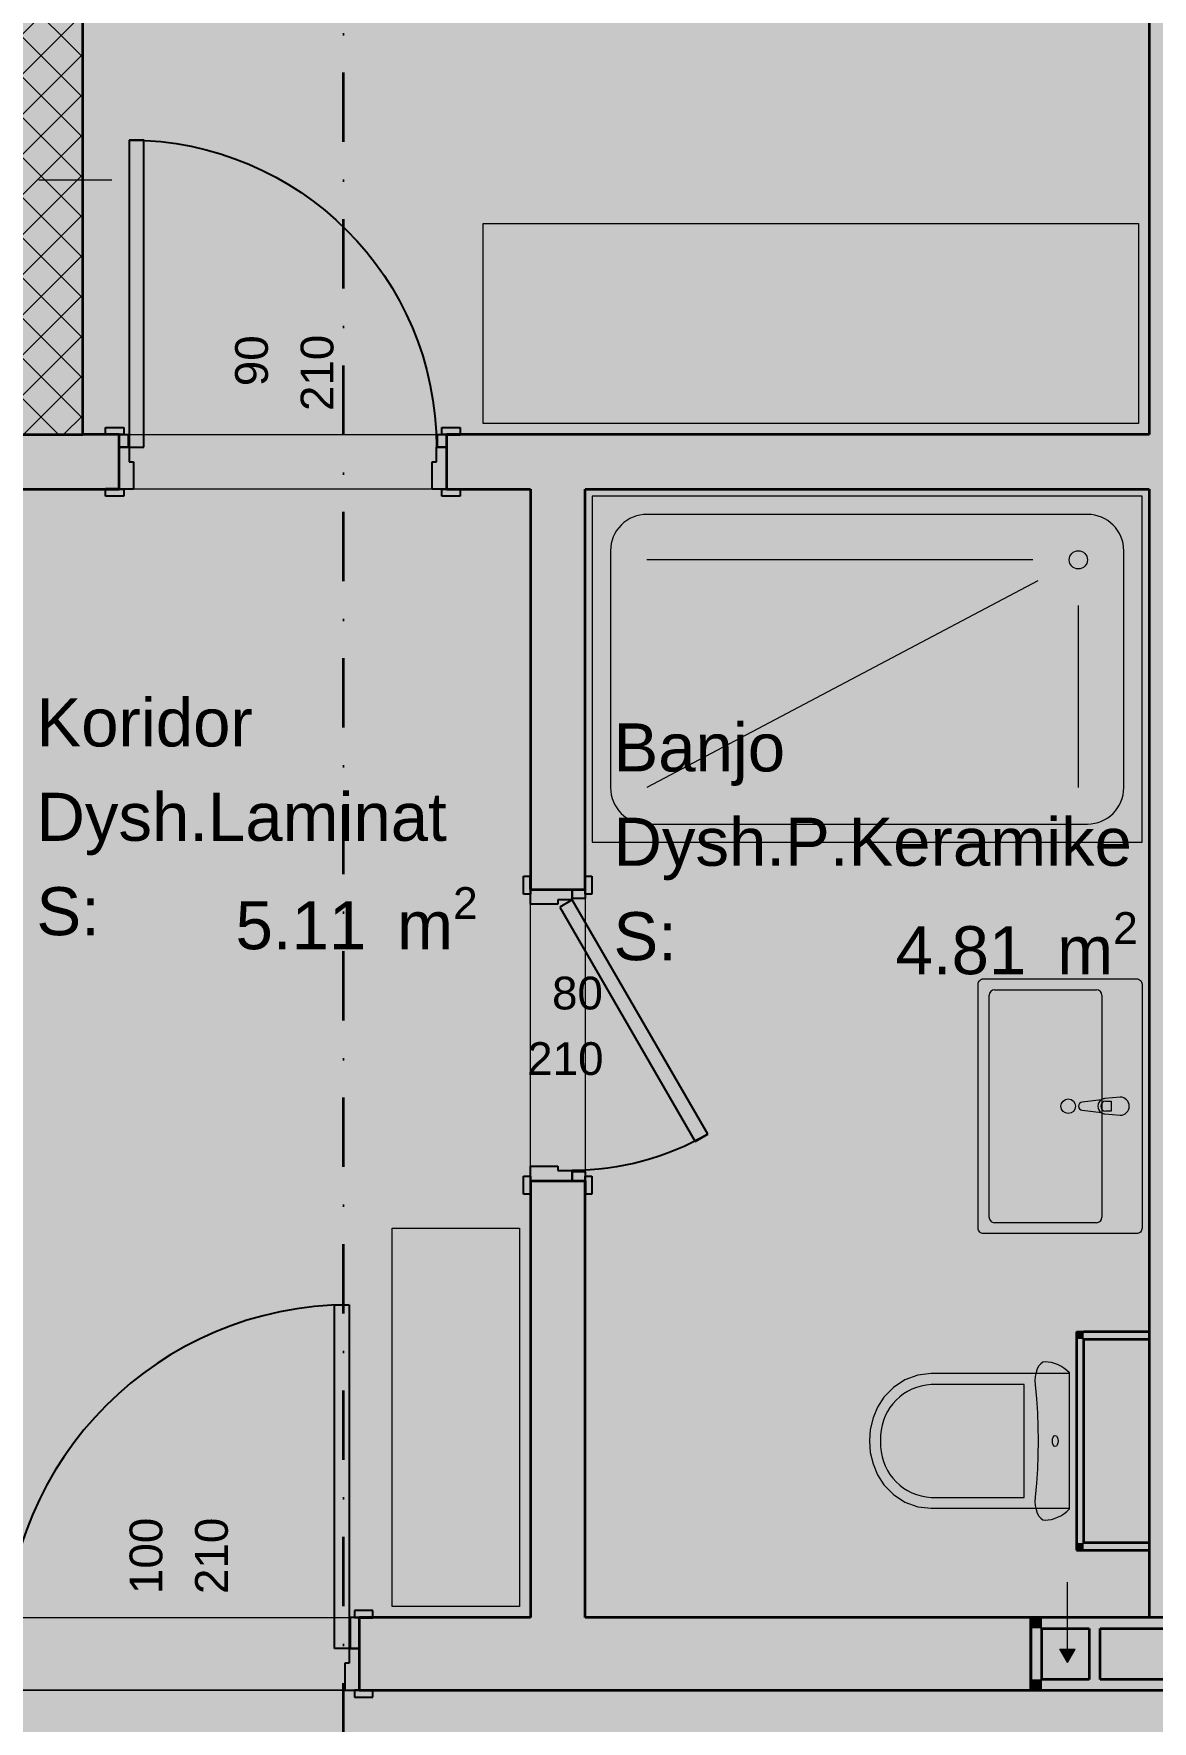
# Model space of a CAD drawing. Header units: millimetres. Extents: x 172821 to 253959, y -36092 to 17885.
# Drawn here: x 207747 to 210819, y -1101 to 3535 of the extents above; entities that cross this region are included whole.
import ezdxf
from ezdxf.enums import TextEntityAlignment as Align

# ---------------------------------------------------------------- set-up
doc = ezdxf.new("R2010")
doc.units = ezdxf.units.MM
doc.header["$MEASUREMENT"] = 0
doc.linetypes.add('Dot & Dashed', pattern=[402.166657, 190.5, -105.833333, 0, -105.833324])
doc.linetypes.add('Long Dashed', pattern=[2700, 1500, -1200])
for name, color, linetype, lineweight, true_color in [('A - Fill zone_Pen_No__102', 7, 'Continuous', 13, 0xcccccc), ('A - kanalet e ventilimit_Pen_No__176', 7, 'Continuous', 15, 0x93a0c6), ('A - kanalet e ventilimit_Pen_No__82', 7, 'Continuous', 20, 0xaaaaaa), ('A - Muret_Pen_No__82', 7, 'Continuous', 20, 0xaaaaaa), ('ARCHICAD Door Markers_Pen_No__112', 7, 'Continuous', 13, 0xd5aaaa), ('Marker - Section_Pen_No__8', 7, 'Continuous', 35, 0xa80f02), ('Model Unit - Zone_Pen_No__102', 7, 'Continuous', 13, 0xcccccc)]:
    doc.layers.add(name, color=color, linetype=linetype, lineweight=lineweight, true_color=true_color)
for name, color, linetype, lineweight in [('A - Fill zone_Pen_No__19', 255, 'Continuous', 0), ('A - Fill zone_Pen_No__2', 8, 'Continuous', 15), ('A - kanalet e ventilimit_Pen_No__22', 8, 'Continuous', 35), ('A - Mobilimi_Pen_No__18', 9, 'Continuous', 15), ('A - Muret_Pen_No__22', 8, 'Continuous', 35), ('A - Sanitaria_Pen_No__18', 9, 'Continuous', 15), ('A - Shtyllat_Pen_No__101', 252, 'Continuous', 13), ('A - Shtyllat_Pen_No__22', 8, 'Continuous', 35), ('ARCHICAD Doors_Pen_No__42', 8, 'Continuous', 25), ('ARCHICAD Zone Stamps_Pen_No__101', 252, 'Continuous', 13)]:
    doc.layers.add(name, color=color, linetype=linetype, lineweight=lineweight)
for name, color, linetype in [('A - kanalet e ventilimit', 7, 'Continuous'), ('A - Muret', 7, 'Continuous'), ('A - Shtyllat', 7, 'Continuous'), ('Marker - Section', 7, 'Continuous'), ('Model Unit - Zone', 7, 'Continuous')]:
    doc.layers.add(name, color=color, linetype=linetype)
doc.styles.add('GENERATED_STYLE_2', font='arial.ttf')

# ---------------------------------------------------------------- blocks, each defined once
blk = doc.blocks.new('Koridor_Dysh.Laminat _50', base_point=(208330.3, 1376.1))
at = {"layer": 'ARCHICAD Zone Stamps_Pen_No__101', "color": 252, "lineweight": 13, "insert": (208301, 1190.3), "char_height": 132, "attachment_point": 1, "style": 'GENERATED_STYLE_2'}
blk.add_mtext('\\A1;{\\pql;\\pt0,6060;\\fArial|b0|i0|c0|p34;5.11\\fArial|b0|i0|c0|p34;\\A1{\\H.66x;\\S^  ;}\\fArial|b0|i0|c0|p34; m\\fArial|b0|i0|c0|p34;\\A1{\\H.66x;\\S2^  ;}}', dxfattribs=at)
at = {"layer": 'ARCHICAD Zone Stamps_Pen_No__101', "color": 252, "lineweight": 13, "style": 'GENERATED_STYLE_2'}
for tag, p in [('DUMMY_849', (208906.5, 1739.1)), ('ROOM_NAME', (207754, 1708.9)), ('ROOM_NUMBER', (207754, 1449.6)), ('DUMMY_850', (208906.5, 1479.8)), ('measuredAreaCode', (207754, 1190.3))]:
    blk.add_attdef(tag, text='', height=132, dxfattribs=at).set_placement(p, align=Align.TOP_LEFT)
blk = doc.blocks.new('Banjo_Dysh.P.Keramike_52', base_point=(209972.8, 893))
at = {"layer": 'ARCHICAD Zone Stamps_Pen_No__101', "color": 252, "lineweight": 13, "insert": (210114.2, 1121.7), "char_height": 132, "attachment_point": 1, "style": 'GENERATED_STYLE_2'}
blk.add_mtext('\\A1;{\\pql;\\pt0,6060;\\fArial|b0|i0|c0|p34;4.81\\fArial|b0|i0|c0|p34;\\A1{\\H.66x;\\S^  ;}\\fArial|b0|i0|c0|p34; m\\fArial|b0|i0|c0|p34;\\A1{\\H.66x;\\S2^  ;}}', dxfattribs=at)
at = {"layer": 'ARCHICAD Zone Stamps_Pen_No__101', "color": 252, "lineweight": 13, "style": 'GENERATED_STYLE_2'}
for tag, p in [('DUMMY_849', (210733, 1670.5)), ('ROOM_NAME', (209339.1, 1640.3)), ('DUMMY_850', (210733, 1411.2)), ('ROOM_NUMBER', (209339.1, 1381)), ('measuredAreaCode', (209339.1, 1121.7))]:
    blk.add_attdef(tag, text='', height=132, dxfattribs=at).set_placement(p, align=Align.TOP_LEFT)
blk = doc.blocks.new('Wall_101', base_point=(210931.1, 6183.8))
at = {"layer": 'A - Muret_Pen_No__82', "linetype": 'Continuous', "lineweight": 0, "true_color": 0xd4d4d4}
blk.add_hatch(color=254, dxfattribs=at).paths.add_polyline_path([(210811.1, 5933.8), (210811.1, -815.2), (210931.1, -815.2), (210931.1, 5933.8)])
at = {"layer": 'A - Muret_Pen_No__22', "color": 8, "linetype": 'Continuous', "lineweight": 35, "flags": 128}
for points in [[(210811.1, 5933.8), (210811.1, 2433.8)], [(210811.1, 2283.8), (210811.1, -815.2)], [(210811.1, -815.2), (210931.1, -815.2)]]:
    blk.add_lwpolyline(points, dxfattribs=at)
blk = doc.blocks.new('Door 25')
at = {"layer": 'ARCHICAD Doors_Pen_No__42', "color": 8, "linetype": 'Continuous', "lineweight": 25}
for p, q in [((382, 0), (382, 844)), ((382, 844), (422, 844)), ((422, 844), (422, 0)), ((-437, 54), (-487, 54)), ((-487, 54), (-487, 35)), ((-437, 35), (-437, 54)), ((487, 54), (437, 54)), ((437, 54), (437, 35)), ((487, 35), (487, 54)), ((-487, 35), (-437, 35)), ((-450, 35), (-487, 35)), ((-450, 35), (-487, 35)), ((-425, 35), (-450, 35)), ((-450, 35), (-450, 0)), ((-450, 0), (-450, 35)), ((-450, 0), (-450, 35)), ((-450, 0), (-425, 0)), ((-422, 0), (-450, 0)), ((-450, 0), (-450, -115)), ((-450, -115), (-450, 0)), ((-450, -115), (-450, 0)), ((-425, 0), (-425, 35)), ((-422, -40), (-422, 0)), ((422, 0), (382, 0)), ((450, 0), (422, 0)), ((422, 0), (422, -40)), ((450, 35), (425, 35)), ((425, 35), (425, 0)), ((425, 0), (450, 0)), ((437, 35), (487, 35)), ((450, 0), (450, 35)), ((450, 0), (450, 35)), ((450, 0), (450, 35)), ((450, 35), (487, 35)), ((450, 35), (487, 35)), ((450, -115), (450, 0)), ((450, -115), (450, 0)), ((450, -115), (450, 0)), ((-410, -40), (-422, -40)), ((-410, -115), (-410, -40)), ((422, -40), (410, -40)), ((410, -40), (410, -115)), ((-437, -115), (-487, -115)), ((-487, -115), (-487, -134)), ((-450, -115), (-487, -115)), ((-450, -115), (-487, -115)), ((-487, -134), (-437, -134)), ((-450, -115), (-410, -115)), ((-437, -134), (-437, -115)), ((410, -115), (450, -115)), ((487, -115), (437, -115)), ((437, -115), (437, -134)), ((437, -134), (487, -134)), ((450, -115), (487, -115)), ((450, -115), (487, -115)), ((487, -134), (487, -115))]:
    blk.add_line(p, q, dxfattribs=at)
blk.add_arc((422, 0), 844, 90, 180, dxfattribs=at)
blk = doc.blocks.new('D Marker 22')
at = {"layer": 'ARCHICAD Door Markers_Pen_No__112', "color": 9, "lineweight": 13, "true_color": 0xd5aaaa, "style": 'GENERATED_STYLE_2'}
for tag, p in [('AC_MarkerText_3', (-165.9, -155.7)), ('AC_MarkerText_2', (14.1, -224))]:
    blk.add_attdef(tag, text='', height=90, rotation=270, dxfattribs=at).set_placement(p, align=Align.BOTTOM_LEFT)
blk = doc.blocks.new('Wall_105', base_point=(207481.1, 2433.8))
at = {"layer": 'A - Muret_Pen_No__82', "linetype": 'Continuous', "lineweight": 0, "true_color": 0xd4d4d4}
for points in [[(207481.1, 2283.8), (207981.1, 2283.8), (207981.1, 2433.8), (207481.1, 2433.8)], [(208881.1, 2283.8), (210811.1, 2283.8), (210811.1, 2433.8), (208881.1, 2433.8)]]:
    blk.add_hatch(color=254, dxfattribs=at).paths.add_polyline_path(points)
at = {"layer": 'A - Muret_Pen_No__22', "color": 8, "linetype": 'Continuous', "lineweight": 35}
for p, q in [((207981.1, 2433.8), (207944.1, 2433.8)), ((207981.1, 2398.8), (207981.1, 2433.8)), ((208881.1, 2433.8), (208918.1, 2433.8)), ((208881.1, 2398.8), (208881.1, 2433.8)), ((207981.1, 2283.8), (207981.1, 2398.8)), ((208881.1, 2283.8), (208881.1, 2398.8)), ((207981.1, 2283.8), (207944.1, 2283.8)), ((208881.1, 2283.8), (208918.1, 2283.8))]:
    blk.add_line(p, q, dxfattribs=at)
at = {"layer": 'A - Muret_Pen_No__22', "color": 8, "linetype": 'Continuous', "lineweight": 35, "flags": 128}
for points in [[(207481.1, 2433.8), (207481.1, 2283.8)], [(207981.1, 2433.8), (207881.1, 2433.8)], [(210811.1, 2433.8), (208881.1, 2433.8)], [(207481.1, 2283.8), (207981.1, 2283.8)], [(208881.1, 2283.8), (209111.1, 2283.8)], [(209261.1, 2283.8), (210811.1, 2283.8)]]:
    blk.add_lwpolyline(points, dxfattribs=at)
at = {"layer": 'ARCHICAD Door Markers_Pen_No__112', "color": 9, "lineweight": 13, "true_color": 0xd5aaaa}
ref = blk.add_blockref('D Marker 22', (208431.1, 2433.8), dxfattribs=at)
ref.add_attrib('AC_MarkerText_2', '90', dxfattribs={"color": 9, "lineweight": 13, "true_color": 0xd5aaaa, "height": 90, "rotation": 90, "style": 'GENERATED_STYLE_2'}).set_placement((208416.9, 2566.6), align=Align.BOTTOM_LEFT)
ref.add_attrib('AC_MarkerText_3', '210', dxfattribs={"color": 9, "lineweight": 13, "true_color": 0xd5aaaa, "height": 90, "rotation": 90, "style": 'GENERATED_STYLE_2'}).set_placement((208596.9, 2498.3), align=Align.BOTTOM_LEFT)
at = {"layer": 'ARCHICAD Doors_Pen_No__42', "color": 8, "linetype": 'Continuous', "lineweight": 25, "xscale": -1, "zscale": 1000}
blk.add_blockref('Door 25', (208431.1, 2398.8), dxfattribs=at)
blk = doc.blocks.new('Door 25_2')
at = {"layer": 'ARCHICAD Doors_Pen_No__42', "color": 8, "linetype": 'Continuous', "lineweight": 25}
for p, q in [((-292.3, 337.4), (-272.3, 372)), ((-272.3, 372), (372, 0)), ((352, -34.6), (-292.3, 337.4)), ((-387, 54), (-437, 54)), ((-437, 54), (-437, 35)), ((-387, 35), (-387, 54)), ((437, 54), (387, 54)), ((387, 54), (387, 35)), ((437, 35), (437, 54)), ((-437, 35), (-387, 35)), ((-400, 35), (-437, 35)), ((-400, 35), (-437, 35)), ((-375, 35), (-400, 35)), ((-400, 35), (-400, 0)), ((-400, 0), (-400, 35)), ((-400, 0), (-400, 35)), ((-400, 0), (-375, 0)), ((-372, 0), (-400, 0)), ((-400, 0), (-400, -115)), ((-400, -115), (-400, 0)), ((-400, -115), (-400, 0)), ((-375, 0), (-375, 35)), ((-372, -40), (-372, 0)), ((372, 0), (352, -34.6)), ((400, 0), (372, 0)), ((372, 0), (372, -40)), ((400, 35), (375, 35)), ((375, 35), (375, 0)), ((375, 0), (400, 0)), ((387, 35), (437, 35)), ((400, 0), (400, 35)), ((400, 0), (400, 35)), ((400, 0), (400, 35)), ((400, 35), (437, 35)), ((400, 35), (437, 35)), ((400, -115), (400, 0)), ((400, -115), (400, 0)), ((400, -115), (400, 0)), ((-360, -40), (-372, -40)), ((-360, -115), (-360, -40)), ((372, -40), (360, -40)), ((360, -40), (360, -115)), ((-387, -115), (-437, -115)), ((-437, -115), (-437, -134)), ((-400, -115), (-437, -115)), ((-400, -115), (-437, -115)), ((-437, -134), (-387, -134)), ((-400, -115), (-360, -115)), ((-387, -134), (-387, -115)), ((360, -115), (400, -115)), ((437, -115), (387, -115)), ((387, -115), (387, -134)), ((387, -134), (437, -134)), ((400, -115), (437, -115)), ((400, -115), (437, -115)), ((437, -134), (437, -115))]:
    blk.add_line(p, q, dxfattribs=at)
blk.add_arc((372, 0), 744, 150, 180, dxfattribs=at)
blk = doc.blocks.new('Wall_110', base_point=(209261.1, 2433.8))
at = {"layer": 'A - Muret_Pen_No__82', "linetype": 'Continuous', "lineweight": 0, "true_color": 0xd4d4d4}
for points in [[(209111.1, 2283.8), (209111.1, 1183.8), (209261.1, 1183.8), (209261.1, 2283.8)], [(209111.1, -816.2), (209261.1, -816.2), (209261.1, 383.8), (209111.1, 383.8)]]:
    blk.add_hatch(color=254, dxfattribs=at).paths.add_polyline_path(points)
at = {"layer": 'A - Muret_Pen_No__22', "color": 8, "linetype": 'Continuous', "lineweight": 35}
for p, q in [((209111.1, 1183.8), (209111.1, 1220.8)), ((209261.1, 1183.8), (209261.1, 1220.8)), ((209111.1, 1183.8), (209226.1, 1183.8)), ((209226.1, 1183.8), (209261.1, 1183.8)), ((209111.1, 383.8), (209111.1, 346.8)), ((209111.1, 383.8), (209226.1, 383.8)), ((209226.1, 383.8), (209261.1, 383.8)), ((209261.1, 383.8), (209261.1, 346.8))]:
    blk.add_line(p, q, dxfattribs=at)
at = {"layer": 'A - Muret_Pen_No__22', "color": 8, "linetype": 'Continuous', "lineweight": 35, "flags": 128}
for points in [[(209111.1, 2283.8), (209111.1, 1183.8)], [(209261.1, 1183.8), (209261.1, 2283.8)], [(209111.1, 383.8), (209111.1, -816.2)], [(209261.1, -816.2), (209261.1, 383.8)]]:
    blk.add_lwpolyline(points, dxfattribs=at)
at = {"layer": 'ARCHICAD Door Markers_Pen_No__112', "color": 9, "lineweight": 13, "true_color": 0xd5aaaa}
ref = blk.add_blockref('D Marker 22', (209261.1, 783.8), dxfattribs=dict(at, rotation=270))
ref.add_attrib('AC_MarkerText_2', '80', dxfattribs={"color": 9, "lineweight": 13, "true_color": 0xd5aaaa, "height": 90, "rotation": 360, "style": 'GENERATED_STYLE_2'}).set_placement((209170.4, 827.4), align=Align.BOTTOM_LEFT)
ref.add_attrib('AC_MarkerText_3', '210', dxfattribs={"color": 9, "lineweight": 13, "true_color": 0xd5aaaa, "height": 90, "rotation": 360, "style": 'GENERATED_STYLE_2'}).set_placement((209102.1, 647.4), align=Align.BOTTOM_LEFT)
at = {"layer": 'ARCHICAD Doors_Pen_No__42', "color": 8, "linetype": 'Continuous', "lineweight": 25, "xscale": -1, "zscale": 1000, "rotation": 270}
blk.add_blockref('Door 25_2', (209226.1, 783.8), dxfattribs=at)
blk = doc.blocks.new('Wall_206', base_point=(210611.1, -631.2))
at = {"layer": 'A - Muret_Pen_No__82', "linetype": 'Continuous', "lineweight": 0, "true_color": 0xd4d4d4}
for points in [[(210631.1, -31.2), (210611.1, -31.2), (210631.1, -51.2)], [(210631.1, -51.2), (210611.1, -31.2), (210611.1, -51.2)], [(210631.1, -611.2), (210631.1, -51.2), (210611.1, -51.2), (210611.1, -611.2)], [(210631.1, -611.2), (210611.1, -631.2), (210631.1, -631.2)], [(210611.1, -611.2), (210611.1, -631.2), (210631.1, -611.2)]]:
    blk.add_hatch(color=254, dxfattribs=at).paths.add_polyline_path(points)
at = {"layer": 'A - Muret_Pen_No__22', "color": 8, "linetype": 'Continuous', "lineweight": 35, "flags": 128}
for points in [[(210611.1, -31.2), (210631.1, -31.2)], [(210611.1, -31.2), (210611.1, -631.2)], [(210631.1, -611.2), (210631.1, -51.2)], [(210611.1, -631.2), (210631.1, -631.2)]]:
    blk.add_lwpolyline(points, dxfattribs=at)
blk = doc.blocks.new('Wall_207', base_point=(210611.1, -631.2))
at = {"layer": 'A - Muret_Pen_No__82', "linetype": 'Continuous', "lineweight": 0, "true_color": 0xd4d4d4}
blk.add_hatch(color=254, dxfattribs=at).paths.add_polyline_path([(210631.1, -631.2), (210811.1, -631.2), (210811.1, -611.2), (210631.1, -611.2)])
at = {"layer": 'A - Muret_Pen_No__22', "color": 8, "linetype": 'Continuous', "lineweight": 35, "flags": 128}
for points in [[(210811.1, -611.2), (210631.1, -611.2)], [(210631.1, -631.2), (210811.1, -631.2)], [(210811.1, -611.2), (210811.1, -631.2)]]:
    blk.add_lwpolyline(points, dxfattribs=at)
blk = doc.blocks.new('Wall_208', base_point=(210611.1, -31.2))
at = {"layer": 'A - Muret_Pen_No__82', "linetype": 'Continuous', "lineweight": 0, "true_color": 0xd4d4d4}
blk.add_hatch(color=254, dxfattribs=at).paths.add_polyline_path([(210631.1, -51.2), (210811.1, -51.2), (210811.1, -31.2), (210631.1, -31.2)])
at = {"layer": 'A - Muret_Pen_No__22', "color": 8, "linetype": 'Continuous', "lineweight": 35, "flags": 128}
for points in [[(210811.1, -31.2), (210631.1, -31.2)], [(210811.1, -31.2), (210811.1, -51.2)], [(210631.1, -51.2), (210811.1, -51.2)]]:
    blk.add_lwpolyline(points, dxfattribs=at)
blk = doc.blocks.new('Wall_213', base_point=(210486.1, -816.2))
at = {"layer": 'A - kanalet e ventilimit_Pen_No__82', "linetype": 'Continuous', "lineweight": 0, "true_color": 0xd4d4d4}
for points in [[(210516.1, -846.2), (210486.1, -816.2), (210486.1, -846.2)], [(210516.1, -816.2), (210486.1, -816.2), (210516.1, -846.2)], [(210516.1, -846.2), (210856.1, -846.2), (210856.1, -816.2), (210516.1, -816.2)], [(210856.1, -846.2), (210886.1, -846.2), (210886.1, -816.2)], [(210856.1, -846.2), (210886.1, -816.2), (210856.1, -816.2)]]:
    blk.add_hatch(color=254, dxfattribs=at).paths.add_polyline_path(points)
at = {"layer": 'A - kanalet e ventilimit_Pen_No__22', "color": 8, "linetype": 'Continuous', "lineweight": 35, "flags": 128}
for points in [[(210486.1, -816.2), (210486.1, -846.2)], [(210886.1, -816.2), (210486.1, -816.2)], [(210516.1, -846.2), (210646.1, -846.2)], [(210676.1, -846.2), (210856.1, -846.2)]]:
    blk.add_lwpolyline(points, dxfattribs=at)
blk = doc.blocks.new('Wall_215', base_point=(210886.1, -1016.2))
at = {"layer": 'A - kanalet e ventilimit_Pen_No__82', "linetype": 'Continuous', "lineweight": 0, "true_color": 0xd4d4d4}
for points in [[(210486.1, -986.2), (210486.1, -1016.2), (210516.1, -986.2)], [(210516.1, -986.2), (210486.1, -1016.2), (210516.1, -1016.2)], [(210856.1, -986.2), (210516.1, -986.2), (210516.1, -1016.2), (210856.1, -1016.2)]]:
    blk.add_hatch(color=254, dxfattribs=at).paths.add_polyline_path(points)
at = {"layer": 'A - kanalet e ventilimit_Pen_No__22', "color": 8, "linetype": 'Continuous', "lineweight": 35, "flags": 128}
for points in [[(210486.1, -1016.2), (210486.1, -986.2)], [(210486.1, -1016.2), (210856.1, -1016.2)], [(210646.1, -986.2), (210516.1, -986.2)], [(210856.1, -986.2), (210676.1, -986.2)]]:
    blk.add_lwpolyline(points, dxfattribs=at)
blk = doc.blocks.new('Wall_216', base_point=(210486.1, -1016.2))
at = {"layer": 'A - kanalet e ventilimit_Pen_No__82', "linetype": 'Continuous', "lineweight": 0, "true_color": 0xd4d4d4}
blk.add_hatch(color=254, dxfattribs=at).paths.add_polyline_path([(210516.1, -986.2), (210516.1, -846.2), (210486.1, -846.2), (210486.1, -986.2)])
at = {"layer": 'A - kanalet e ventilimit_Pen_No__22', "color": 8, "linetype": 'Continuous', "lineweight": 35, "flags": 128}
for points in [[(210486.1, -846.2), (210486.1, -986.2)], [(210516.1, -986.2), (210516.1, -846.2)]]:
    blk.add_lwpolyline(points, dxfattribs=at)
blk = doc.blocks.new('Wall_217', base_point=(210646.1, -816.2))
at = {"layer": 'A - kanalet e ventilimit_Pen_No__82', "linetype": 'Continuous', "lineweight": 0, "true_color": 0xd4d4d4}
blk.add_hatch(color=254, dxfattribs=at).paths.add_polyline_path([(210646.1, -846.2), (210646.1, -986.2), (210676.1, -986.2), (210676.1, -846.2)])
at = {"layer": 'A - kanalet e ventilimit_Pen_No__22', "color": 8, "linetype": 'Continuous', "lineweight": 35, "flags": 128}
for points in [[(210646.1, -846.2), (210646.1, -986.2)], [(210676.1, -986.2), (210676.1, -846.2)]]:
    blk.add_lwpolyline(points, dxfattribs=at)
blk = doc.blocks.new('Door 25_3')
at = {"layer": 'ARCHICAD Doors_Pen_No__42', "color": 8, "linetype": 'Continuous', "lineweight": 25}
for p, q in [((432, 0), (432, 944)), ((432, 944), (472, 944)), ((472, 944), (472, 0)), ((-487, 104), (-537, 104)), ((-537, 104), (-537, 85)), ((-487, 85), (-487, 104)), ((537, 104), (487, 104)), ((487, 104), (487, 85)), ((537, 85), (537, 104)), ((-537, 85), (-487, 85)), ((-500, 85), (-537, 85)), ((-500, 85), (-537, 85)), ((-475, 85), (-500, 85)), ((-500, 85), (-500, 0)), ((-500, 0), (-500, 85)), ((-500, 0), (-500, 85)), ((-475, 0), (-475, 85)), ((500, 85), (475, 85)), ((475, 85), (475, 0)), ((487, 85), (537, 85)), ((500, 0), (500, 85)), ((500, 0), (500, 85)), ((500, 0), (500, 85)), ((500, 85), (537, 85)), ((500, 85), (537, 85)), ((-500, 0), (-475, 0)), ((-472, 0), (-500, 0)), ((-500, 0), (-500, -115)), ((-500, -115), (-500, 0)), ((-500, -115), (-500, 0)), ((-472, -40), (-472, 0)), ((472, 0), (432, 0)), ((500, 0), (472, 0)), ((472, 0), (472, -40)), ((475, 0), (500, 0)), ((500, -115), (500, 0)), ((500, -115), (500, 0)), ((500, -115), (500, 0)), ((-460, -40), (-472, -40)), ((-460, -115), (-460, -40)), ((472, -40), (460, -40)), ((460, -40), (460, -115)), ((-487, -115), (-537, -115)), ((-537, -115), (-537, -134)), ((-500, -115), (-537, -115)), ((-500, -115), (-537, -115)), ((-537, -134), (-487, -134)), ((-500, -115), (-460, -115)), ((-487, -134), (-487, -115)), ((460, -115), (500, -115)), ((537, -115), (487, -115)), ((487, -115), (487, -134)), ((487, -134), (537, -134)), ((500, -115), (537, -115)), ((500, -115), (537, -115)), ((537, -134), (537, -115))]:
    blk.add_line(p, q, dxfattribs=at)
blk.add_arc((472, 0), 944, 90, 180, dxfattribs=at)
blk = doc.blocks.new('Wall_220', base_point=(210486, -1016.2))
at = {"layer": 'A - Muret_Pen_No__82', "linetype": 'Continuous', "lineweight": 0, "true_color": 0xd4d4d4}
blk.add_hatch(color=254, dxfattribs=at).paths.add_polyline_path([(208641.1, -816.2), (208641.1, -1016.2), (210486, -1016.2), (210486, -816.2)])
at = {"layer": 'A - Muret_Pen_No__22', "color": 8, "linetype": 'Continuous', "lineweight": 35}
for p, q in [((208641.1, -816.2), (208678.1, -816.2)), ((208641.1, -901.2), (208641.1, -816.2)), ((208641.1, -1016.2), (208641.1, -901.2)), ((208641.1, -1016.2), (208678.1, -1016.2))]:
    blk.add_line(p, q, dxfattribs=at)
at = {"layer": 'A - Muret_Pen_No__22', "color": 8, "linetype": 'Continuous', "lineweight": 35, "flags": 128}
for points in [[(209111.1, -816.2), (208641.1, -816.2)], [(210486, -816.2), (209261.1, -816.2)], [(210486, -1016.2), (210486, -816.2)], [(208641.1, -1016.2), (210486, -1016.2)]]:
    blk.add_lwpolyline(points, dxfattribs=at)
at = {"layer": 'ARCHICAD Door Markers_Pen_No__112', "color": 9, "lineweight": 13, "true_color": 0xd5aaaa}
ref = blk.add_blockref('D Marker 22', (208141.1, -1016.2), dxfattribs=dict(at, rotation=180))
ref.add_attrib('AC_MarkerText_2', '100', dxfattribs={"color": 9, "lineweight": 13, "true_color": 0xd5aaaa, "height": 90, "rotation": 90, "style": 'GENERATED_STYLE_2'}).set_placement((208126.9, -751.7), align=Align.BOTTOM_LEFT)
ref.add_attrib('AC_MarkerText_3', '210', dxfattribs={"color": 9, "lineweight": 13, "true_color": 0xd5aaaa, "height": 90, "rotation": 90, "style": 'GENERATED_STYLE_2'}).set_placement((208306.9, -751.7), align=Align.BOTTOM_LEFT)
at = {"layer": 'ARCHICAD Doors_Pen_No__42', "color": 8, "linetype": 'Continuous', "lineweight": 25, "zscale": 1000}
blk.add_blockref('Door 25_3', (208141.1, -901.2), dxfattribs=at)
blk = doc.blocks.new('Column_38', base_point=(207681.1, 3133.8))
at = {"layer": 'A - Shtyllat_Pen_No__101', "linetype": 'Continuous', "lineweight": 13}
h = blk.add_hatch(dxfattribs=at)
h.set_pattern_fill('Concrete_Block', color=252, style=0, pattern_type=2)
h.set_pattern_definition([(45, (0, 0), (-55.154327, 55.154327), []), (135, (0, 0), (55.154327, 55.154327), [])])
h.paths.add_polyline_path([(207881.1, 3833.8), (207481.1, 3833.8), (207481.1, 2433.8), (207881.1, 2433.8)])
at = {"layer": 'A - Shtyllat_Pen_No__101', "color": 252, "linetype": 'Continuous', "lineweight": 13}
for p, q in [((207681.1, 3213.8), (207681.1, 3913.8)), ((207601.1, 3133.8), (207401.1, 3133.8)), ((207761.1, 3133.8), (207961.1, 3133.8)), ((207681.1, 3053.8), (207681.1, 2353.8))]:
    blk.add_line(p, q, dxfattribs=at)
blk.add_point((207681.1, 3133.8), dxfattribs=at)
at = {"layer": 'A - Shtyllat_Pen_No__22', "color": 8, "linetype": 'Continuous', "lineweight": 35, "flags": 128}
blk.add_lwpolyline([(207881.1, 3833.8), (207481.1, 3833.8), (207481.1, 2433.8), (207881.1, 2433.8)], close=True, dxfattribs=at)
blk = doc.blocks.new('Shower Tray 25_5')
at = {"layer": 'A - Sanitaria_Pen_No__18', "color": 9, "linetype": 'Continuous', "lineweight": 15}
for p, q in [((1360, 900.7), (150, 900.7)), ((50, 800.7), (50, 150)), ((175, 300), (175, 800.7)), ((286, 232.5), (1360, 800.7)), ((1460, 150), (1460, 800.7)), ((300, 175), (1360, 175)), ((150, 50), (1360, 50))]:
    blk.add_line(p, q, dxfattribs=at)
at = {"layer": 'A - Sanitaria_Pen_No__18', "color": 9, "linetype": 'Continuous', "lineweight": 15, "flags": 128}
blk.add_lwpolyline([(1510, 0), (1510, 950.7), (0, 950.7), (0, 0)], close=True, dxfattribs=at)
at = {"layer": 'A - Sanitaria_Pen_No__18', "color": 9, "linetype": 'Continuous', "lineweight": 15}
blk.add_circle((175, 175), 25, dxfattribs=at)
for centre, start, end in [((150, 800.7), 90, 180), ((1360, 800.7), 0, 90), ((150, 150), 180, 270), ((1360, 150), 270, 0)]:
    blk.add_arc(centre, 100, start, end, dxfattribs=at)
blk = doc.blocks.new('Basin 25_2')
at = {"layer": 'A - Sanitaria_Pen_No__18', "color": 9, "linetype": 'Continuous', "lineweight": 15}
for p, q in [((-13.6, -99.8), (-13.6, -84.9)), ((-13.6, -84.9), (13.6, -84.9)), ((13.6, -84.9), (13.6, -99.8)), ((-320, -405), (-320, -125)), ((-305, -110), (305, -110)), ((320, -125), (320, -405)), ((305, -420), (-305, -420))]:
    blk.add_line(p, q, dxfattribs=at)
at = {"layer": 'A - Sanitaria_Pen_No__18', "color": 9, "linetype": 'Continuous', "lineweight": 15, "flags": 128}
for points in [[(-335, 0), (335, 0, -0.414214), (350, -15), (350, -435, -0.414214), (335, -450), (-335, -450, -0.414214), (-350, -435), (-350, -15, -0.414214)], [(-25, -60), (-21, -102, 0.12102), (-17.7, -111.5), (-11.1, -164.4, 0.882566), (11.1, -164.4), (17.7, -111.5, 0.12102), (21, -102), (25, -60, 1)]]:
    blk.add_lwpolyline(points, format="xyb", close=True, dxfattribs=at)
at = {"layer": 'A - Sanitaria_Pen_No__18', "color": 9, "linetype": 'Continuous', "lineweight": 15}
blk.add_circle((0, -202.7), 20, dxfattribs=at)
for centre, radius, start, end in [((-305, -125), 15, 90, 180), ((0, -100.1), 21.1, 212.771, 327.229), ((0, -99.8), 13.6, 180, 0), ((305, -125), 15, 0, 90), ((-305, -405), 15, 180, 270), ((305, -405), 15, 270, 0)]:
    blk.add_arc(centre, radius, start, end, dxfattribs=at)
blk = doc.blocks.new('WC 25')
at = {"layer": 'A - Sanitaria_Pen_No__18', "color": 9, "linetype": 'Continuous', "lineweight": 15}
for p, q in [((0, -124.9), (-155, -124.9)), ((-155, -124.9), (-155, -379.9)), ((155, -124.9), (0, -124.9)), ((155, -379.9), (155, -124.9)), ((-15.6, -519.2), (15.6, -519.2))]:
    blk.add_line(p, q, dxfattribs=at)
at = {"layer": 'A - Sanitaria_Pen_No__18', "color": 9, "linetype": 'Continuous', "lineweight": 15, "flags": 128}
for points in [[(-186.8, 0), (-193.9, -7.9), (-200.1, -16), (-205.4, -24.3), (-209.7, -32.8), (-213.1, -41.3), (-215.5, -50), (-217, -58.7), (-217.5, -67.4), (-216.2, -73.5), (-212.4, -79.2), (-206.3, -84.4), (-198.2, -88.8), (-188.5, -92.1), (-177.6, -94.2), (-166.1, -95), (-154.5, -94.4), (-116.2, -90.9), (-77.6, -88.3), (-38.9, -86.8), (0, -86.3), (38.9, -86.8), (77.6, -88.3), (116.2, -90.9), (154.5, -94.4), (166.1, -95), (177.6, -94.2), (188.5, -92.1), (198.2, -88.8), (206.3, -84.4), (212.4, -79.2), (216.2, -73.5), (217.5, -67.4), (217, -58.7), (215.5, -50), (213.1, -41.3), (209.7, -32.8), (205.4, -24.3), (200.1, -16), (193.9, -7.9), (186.8, 0)], [(185, -380), (185, 0), (-185, 0), (-185, -380), (-180.7, -417.3), (-167.8, -452.7), (-147.3, -484.1), (-120, -510), (-92.8, -527.2), (-63.2, -539.7), (-32, -547.4), (0, -550), (32, -547.4), (63.2, -539.7), (92.8, -527.2), (120, -510), (147.3, -484.1), (167.8, -452.7), (180.7, -417.3)]]:
    blk.add_lwpolyline(points, close=True, dxfattribs=at)
at = {"layer": 'A - Sanitaria_Pen_No__18', "color": 9, "linetype": 'Continuous', "lineweight": 15}
for centre, start, end in [((-8.9, -373.1), 182.66, 267.3883), ((8.9, -373.1), 272.6117, 357.34)]:
    blk.add_arc(centre, 146.2, start, end, dxfattribs=at)
blk.add_ellipse((0, -39.4), major_axis=(15, 0), ratio=0.524717, dxfattribs=at)
blk = doc.blocks.new('Dining Table 01 25_12')
at = {"layer": 'A - Mobilimi_Pen_No__18', "color": 9, "linetype": 'Continuous', "lineweight": 15}
for p, q in [((1800, 550), (0, 550)), ((0, 550), (0, 0)), ((1800, 0), (1800, 550)), ((0, 0), (1800, 0))]:
    blk.add_line(p, q, dxfattribs=at)
at = {"layer": 'A - Mobilimi_Pen_No__18', "color": 9, "linetype": 'Continuous', "lineweight": 15, "flags": 128}
blk.add_lwpolyline([(0, 0), (1800, 0), (1800, 550), (0, 550)], close=True, dxfattribs=at)
blk = doc.blocks.new('Cupboard 25_21')
at = {"layer": 'A - Mobilimi_Pen_No__18', "color": 9, "linetype": 'Continuous', "lineweight": 15, "flags": 128}
blk.add_lwpolyline([(0, 0), (1040, 0), (1040, 350), (0, 350)], close=True, dxfattribs=at)
blk = doc.blocks.new('Polyline_6', base_point=(210586.5, -939.6))
at = {"layer": 'A - kanalet e ventilimit_Pen_No__176', "linetype": 'Continuous', "lineweight": 15, "true_color": 0x93a0c6}
blk.add_hatch(color=253, dxfattribs=at).paths.add_polyline_path([(210586.5, -939.6), (210607.4, -903.2), (210565.4, -903.2)])
at = {"layer": 'A - kanalet e ventilimit_Pen_No__176', "color": 253, "linetype": 'Continuous', "lineweight": 15, "true_color": 0x93a0c6}
for p, q in [((210565.4, -903.2), (210607.4, -903.2)), ((210586.5, -939.6), (210565.4, -903.2)), ((210586.5, -939.6), (210607.4, -903.2))]:
    blk.add_line(p, q, dxfattribs=at)
at = {"layer": 'A - kanalet e ventilimit_Pen_No__176', "color": 253, "linetype": 'Long Dashed', "lineweight": 15, "true_color": 0x93a0c6, "flags": 128}
blk.add_lwpolyline([(210586.4, -903.2), (210586.2, -719.4)], dxfattribs=at)
blk = doc.blocks.new('Cutting Plane_2', base_point=(208597.8, -31939.6))
at = {"layer": 'Marker - Section_Pen_No__8', "color": 14, "linetype": 'Dot & Dashed', "lineweight": 35, "true_color": 0xa80f02}
blk.add_line((208597.8, -31759.6), (208597.8, 10617.9), dxfattribs=at)

msp = doc.modelspace()

# ---------------------------------------------------------------- hatches: boundary and pattern name
at = {"layer": 'A - Fill zone_Pen_No__102', "linetype": 'Continuous', "lineweight": 0, "true_color": 0x333333}
msp.add_hatch(color=250, dxfattribs=at).paths.add_polyline_path([(203811.1, 7783.8), (210961.1, 7783.8), (210961.1, -1016.2), (203811.1, -1016.2)])
at = {"layer": 'A - Fill zone_Pen_No__19', "linetype": 'Continuous', "lineweight": 0, "true_color": 0x3f3f3f}
msp.add_hatch(color=250, dxfattribs=at).paths.add_polyline_path([(202311.1, -2816.2), (202311.1, -1016.2), (223211.1, -1016.2), (223211.1, -2816.2), (216536.1, -2816.2), (216536.1, -6741.2), (218286.1, -6741.2), (218286.1, -8866.2), (218411.1, -8866.2), (218411.1, -10116.2), (213111.1, -10116.2), (211161.1, -10116.2), (211161.1, -17436.2), (209361.1, -17436.2), (209361.1, -2816.2)])

# ---------------------------------------------------------------- linework, layer by layer
at = {"layer": 'A - Fill zone_Pen_No__2', "color": 8, "linetype": 'Continuous', "lineweight": 15, "flags": 128}
for points in [[(203811.1, 7783.8), (210961.1, 7783.8), (210961.1, -1016.2), (203811.1, -1016.2)], [(202311.1, -2816.2), (202311.1, -1016.2), (223211.1, -1016.2), (223211.1, -2816.2), (216536.1, -2816.2), (216536.1, -6741.2), (218286.1, -6741.2), (218286.1, -8866.2), (218411.1, -8866.2), (218411.1, -10116.2), (213111.1, -10116.2), (211161.1, -10116.2), (211161.1, -17436.2), (209361.1, -17436.2), (209361.1, -2816.2)]]:
    msp.add_lwpolyline(points, close=True, dxfattribs=at)
at = {"layer": 'Model Unit - Zone_Pen_No__102', "color": 254, "linetype": 'Continuous', "lineweight": 13, "true_color": 0xcccccc, "flags": 128}
for points in [[(207881.1, 5933.8), (207881.1, 2433.8), (210811.1, 2433.8), (210811.1, 5933.8)], [(207361.1, 1283.8), (207511.1, 1283.8), (207511.1, -816.2), (209111.1, -816.2), (209111.1, 2283.8), (207361.1, 2283.8)], [(209261.1, -816.2), (210811.1, -816.2), (210811.1, 2283.8), (209261.1, 2283.8)]]:
    msp.add_lwpolyline(points, close=True, dxfattribs=at)

# ---------------------------------------------------------------- block references
at = {"layer": 'A - kanalet e ventilimit', "color": 253, "linetype": 'Long Dashed', "lineweight": 15, "true_color": 0x93a0c6}
msp.add_blockref('Polyline_6', (210586.5, -939.6), dxfattribs=at)
at = {"layer": 'A - kanalet e ventilimit', "color": 8, "lineweight": 35}
for name, p in [('Wall_213', (210486.1, -816.2)), ('Wall_216', (210486.1, -1016.2)), ('Wall_217', (210646.1, -816.2)), ('Wall_215', (210886.1, -1016.2))]:
    msp.add_blockref(name, p, dxfattribs=at)
at = {"layer": 'A - Mobilimi_Pen_No__18', "color": 9, "linetype": 'Continuous', "lineweight": 15, "xscale": -1, "zscale": 1000}
msp.add_blockref('Dining Table 01 25_12', (210781.1, 2463.8), dxfattribs=at)
at = {"layer": 'A - Mobilimi_Pen_No__18', "color": 9, "linetype": 'Continuous', "lineweight": 15, "xscale": -1, "zscale": 1000, "rotation": 270}
msp.add_blockref('Cupboard 25_21', (208731.1, -786.2), dxfattribs=at)
at = {"layer": 'A - Muret', "color": 8, "lineweight": 35}
for name, p in [('Wall_101', (210931.1, 6183.8)), ('Wall_105', (207481.1, 2433.8)), ('Wall_110', (209261.1, 2433.8)), ('Wall_220', (210486, -1016.2)), ('Wall_206', (210611.1, -631.2)), ('Wall_208', (210611.1, -31.2)), ('Wall_207', (210611.1, -631.2))]:
    msp.add_blockref(name, p, dxfattribs=at)
at = {"layer": 'A - Sanitaria_Pen_No__18', "color": 9, "linetype": 'Continuous', "lineweight": 15, "zscale": 1000}
for name, p, rotation in [('Shower Tray 25_5', (210791.1, 2264.5), 180), ('Basin 25_2', (210791.1, 588.5), 270), ('WC 25', (210592.1, -331.2), 270)]:
    msp.add_blockref(name, p, dxfattribs=dict(at, rotation=rotation))
at = {"layer": 'A - Shtyllat', "color": 8, "lineweight": 35}
msp.add_blockref('Column_38', (207681.1, 3133.8), dxfattribs=at)
at = {"layer": 'Marker - Section', "color": 14, "lineweight": 35, "true_color": 0xa80f02}
msp.add_blockref('Cutting Plane_2', (208597.8, -31939.6), dxfattribs=at)
at = {"layer": 'Model Unit - Zone', "color": 252, "linetype": 'Continuous', "lineweight": 13}
for name, p, values in [('Koridor_Dysh.Laminat _50', (208330.3, 1376.1), {'ROOM_NAME': 'Koridor', 'ROOM_NUMBER': 'Dysh.Laminat ', 'measuredAreaCode': 'S: '}), ('Banjo_Dysh.P.Keramike_52', (209972.8, 893), {'ROOM_NAME': 'Banjo', 'ROOM_NUMBER': 'Dysh.P.Keramike', 'measuredAreaCode': 'S: '})]:
    msp.add_blockref(name, p, dxfattribs=at).add_auto_attribs(values)

doc.saveas('drawing.dxf')
